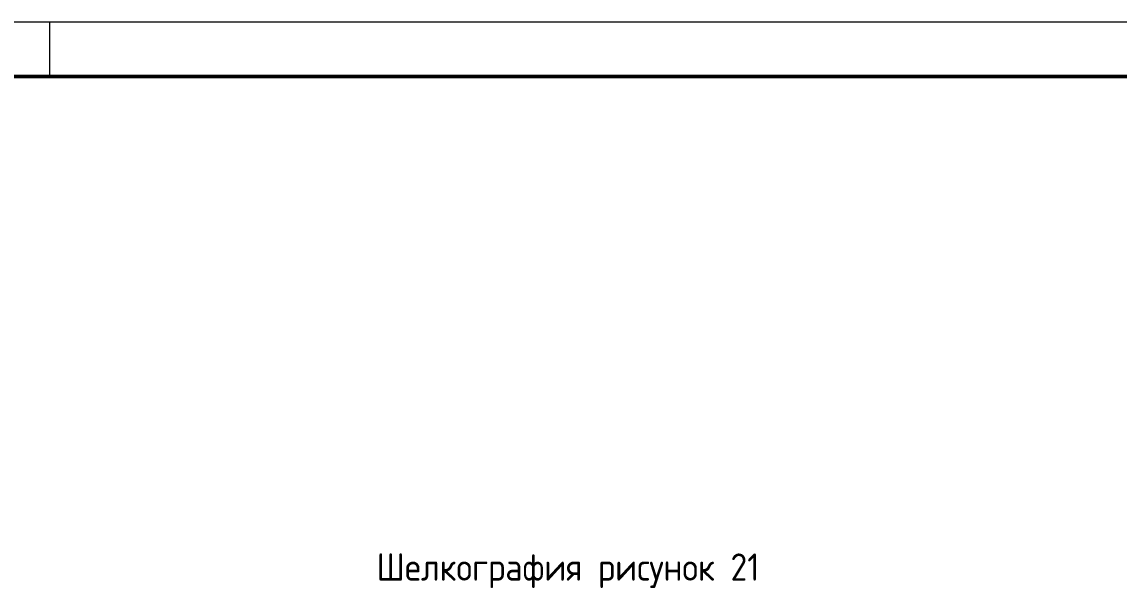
# Model space of a CAD drawing. Header units: inches. Extents: x 10 to 430, y -15 to 282.
# Drawn here: x 217.3 to 317.9, y 230 to 282 of the extents above; entities that cross this region are included whole.
import ezdxf

# ---------------------------------------------------------------- set-up
doc = ezdxf.new("R2010")
doc.units = ezdxf.units.IN
doc.header["$MEASUREMENT"] = 0
doc.layers.add('ОСНОВНОЙ', color=7, linetype='Continuous', lineweight=25)
doc.styles.add('СПДС', font='isocpeur.ttf', dxfattribs={"width": 0.9})

msp = doc.modelspace()

# ---------------------------------------------------------------- linework, layer by layer
at = {"color": 7, "linetype": 'Continuous', "lineweight": 18}
msp.add_line((9.83, 281.96), (429.83, 281.96), dxfattribs=at)
at = {"color": 7, "linetype": 'Continuous', "lineweight": 50}
msp.add_line((29.83, 276.96), (424.83, 276.96), dxfattribs=at)
at = {"layer": 'ОСНОВНОЙ', "linetype": 'Continuous', "lineweight": 18}
for p, q in [((219.83, 276.96), (219.83, 281.96)), ((29.83, 276.96), (424.83, 276.96)), ((227.33, 276.96), (227.33, 276.96))]:
    msp.add_line(p, q, dxfattribs=at)

# ---------------------------------------------------------------- texts
at = {"insert": (267.35, 233.2), "char_height": 2.5, "attachment_point": 2, "style": 'СПДС'}
msp.add_mtext_dynamic_manual_height_columns('Шелкография рисунок 21', width=34.7669, gutter_width=12.5, heights=[0], dxfattribs=at)

doc.saveas('drawing.dxf')
